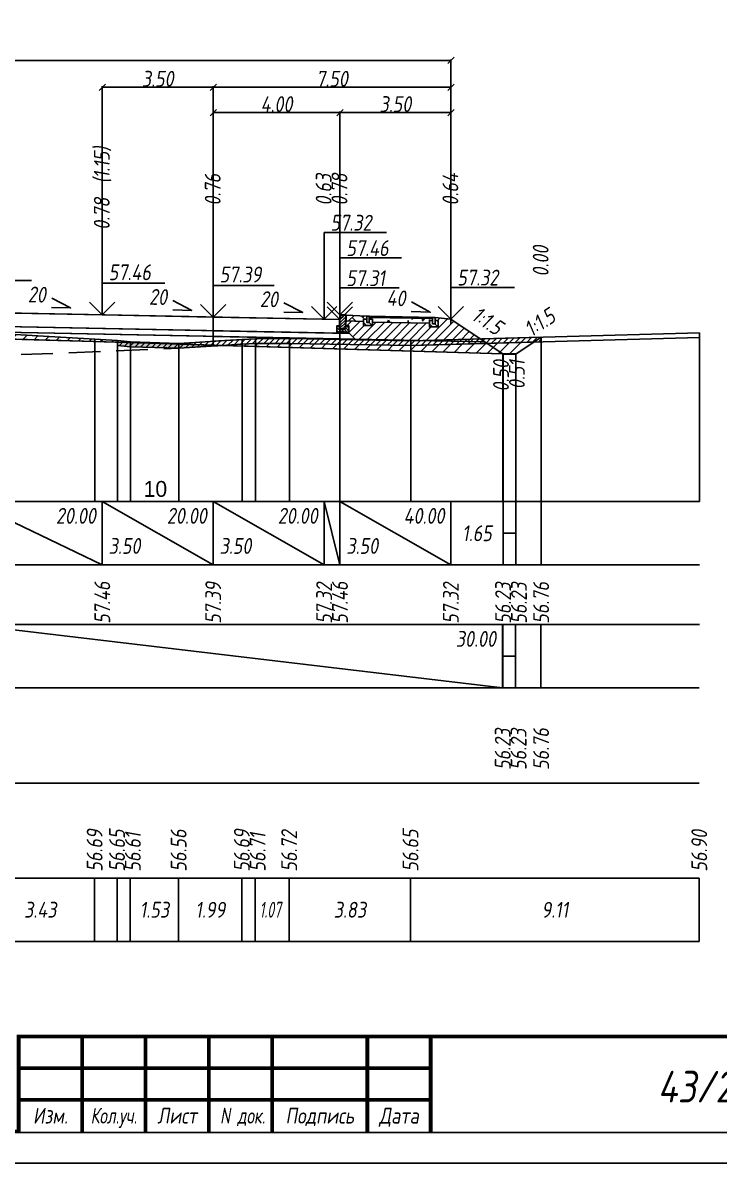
# Model space of a CAD drawing. Extents: x -717 to 1451, y -133302 to 233.
# Drawn here: x 200.6 to 310.5, y -71595.4 to -71415.4 of the extents above; entities that cross this region are included whole.
import ezdxf
from ezdxf.enums import TextEntityAlignment as Align

# ---------------------------------------------------------------- set-up
doc = ezdxf.new("R2010")
doc.units = 0
doc.linetypes.add('штриховая', pattern=[0.75, 0.5, -0.25])
for name, color, linetype in [('Зарамочное оформление', 7, 'Continuous'), ('Интерполированный поперечник', 2, 'Continuous'), ('КОД_399', 252, 'Continuous'), ('Код_510', 7, 'Continuous'), ('Код_514', 1, 'Continuous'), ('Код_516', 1, 'Continuous'), ('Контур_0', 7, 'Continuous'), ('Контур_2660', 7, 'Continuous'), ('Контур_2665', 7, 'Continuous'), ('Контур_400', 7, 'Continuous'), ('Контур_508', 7, 'Continuous'), ('Контур_512', 7, 'Continuous'), ('Контур_513', 7, 'Continuous'), ('Красный поперечник', 1, 'Continuous'), ('Объём_2501', 7, 'Continuous'), ('Объём_2650', 7, 'Continuous'), ('Объём_2660', 7, 'Continuous'), ('Объём_2661', 7, 'Continuous'), ('Объём_2662', 7, 'Continuous'), ('Объём_2663', 7, 'Continuous'), ('Объём_2664', 7, 'Continuous'), ('Объём_2665', 7, 'Continuous'), ('Объём_2666', 7, 'Continuous'), ('Объём_2667', 7, 'Continuous'), ('Объём_2668', 7, 'Continuous'), ('Объём_2669', 7, 'Continuous'), ('Объём_2675', 7, 'Continuous'), ('Откосы', 7, 'Continuous'), ('Отметки покрытия', 7, 'Continuous'), ('Рабочие отметки', 7, 'Continuous'), ('Рабочие отметки доп.', 7, 'Continuous'), ('Слои выравнивания', 7, 'Continuous'), ('Таблица', 7, 'Continuous'), ('Уклоны проезжей части', 7, 'Continuous'), ('Черный поперечник', 3, 'Continuous')]:
    doc.layers.add(name, color=color, linetype=linetype)
for name, color, linetype, true_color in [('Контур_2540', 2, 'Continuous', 0xffff00), ('Контур_2562', 3, 'Continuous', 0x00ff00), ('Контур_2570', 7, 'Continuous', 0x80ff00), ('Контур_2736', 4, 'Continuous', 0x00ffff), ('Контур_2737', 4, 'Continuous', 0x00ffff), ('Контур_2738', 4, 'Continuous', 0x00ffff), ('Контур_2739', 4, 'Continuous', 0x00ffff), ('Контур_2741', 4, 'Continuous', 0x00ffff), ('Контур_2742', 4, 'Continuous', 0x00ffff), ('Контур_2743', 4, 'Continuous', 0x00ffff), ('Контур_2744', 7, 'Continuous', 0xa4ffff), ('Контур_2745', 7, 'Continuous', 0xa4ffff), ('Контур_2747', 4, 'Continuous', 0x00ffff), ('Контур_2748', 4, 'Continuous', 0x00ffff), ('Контур_2749', 4, 'Continuous', 0x00ffff), ('Контур_2750', 4, 'Continuous', 0x00ffff), ('Контур_2751', 4, 'Continuous', 0x00ffff), ('Контур_2752', 4, 'Continuous', 0x00ffff), ('Контур_402', 7, 'Continuous', 0xff6464), ('Контур_703', 4, 'Continuous', 0x00ffff), ('Контур_705', 4, 'Continuous', 0x00ffff), ('Контур_707', 4, 'Continuous', 0x00ffff), ('Контур_720', 131, 'Continuous', 0xaaffff), ('Объём_2500', 7, 'Continuous', 0xc0c0c0), ('Объём_2520', 7, 'Continuous', 0x80ffff), ('Объём_2540', 2, 'Continuous', 0xffff00), ('Объём_2562', 3, 'Continuous', 0x00ff00), ('Объём_2563', 7, 'Continuous', 0xff8000), ('Объём_2570', 7, 'Continuous', 0x80ff00), ('Объём_2600', 7, 'Continuous', 0x808000), ('Объём_2620', 2, 'Continuous', 0xffff00), ('Объём_2746', 2, 'Continuous', 0xffff00)]:
    doc.layers.add(name, color=color, linetype=linetype, true_color=true_color)
doc.styles.get("Standard").update_dxf_attribs({"font": 'txt', "height": 2.5})
doc.styles.add('М', font='romand.shx', dxfattribs={"width": 0.8, "oblique": 10, "height": 2.5})
doc.dimstyles.get("Standard").update_dxf_attribs({"dimtxt": 0.18, "dimasz": 0.18, "dimexe": 0.18, "dimexo": 0.0625, "dimgap": 0.09, "dimtad": 0, "dimtih": 1, "dimtoh": 1, "dimdec": 4, "dimzin": 0, "dimdsep": 46, "dimtxsty": 'Standard', "dimcen": 0.09, "dimadec": 0, "dimazin": 0, "dimtfac": 1, "dimtdec": 4, "dimtofl": 0, "dimtmove": 0, "dimatfit": 3, "dimfxl": 1, "dimtolj": 1, "dimtzin": 0, "dimarcsym": 0})

# ---------------------------------------------------------------- blocks, each defined once
blk = doc.blocks.new('Штамп')
at = {"linetype": 'Continuous'}
blk.add_wipeout([(199.95, -411.25), (384.95, -411.25), (384.95, -426.25), (199.95, -426.25)], dxfattribs=at).dxf.layer = 'Зарамочное оформление'
at = {"layer": 'Зарамочное оформление', "linetype": 'Continuous', "lineweight": -3, "const_width": 0.6, "flags": 128}
for points in [[(199.95, -426.25), (199.95, -411.25), (384.95, -411.25)], [(209.95, -411.25), (209.95, -426.25)], [(219.95, -411.25), (219.95, -426.25)], [(229.95, -411.25), (229.95, -426.25)], [(239.95, -411.25), (239.95, -426.25)], [(254.95, -411.25), (254.95, -426.25)], [(264.95, -411.25), (264.95, -426.25)], [(374.95, -411.25), (374.95, -426.25)], [(199.95, -416.25), (264.95, -416.25)], [(374.95, -418.25), (384.95, -418.25)], [(199.95, -421.25), (264.95, -421.25)]]:
    blk.add_lwpolyline(points, dxfattribs=at)
at = {"linetype": 'Continuous', "insert": (319.95, -419.17), "char_height": 5, "width": 110, "attachment_point": 5, "style": 'М'}
blk.add_mtext('{\\Q10;\\W0.8;43/23-Р-ЗП2-1}', dxfattribs=at)
at = {"layer": 'Зарамочное оформление', "linetype": 'Continuous', "style": 'М', "oblique": 10}
for s, width, p in [('Лист', 0.8, (379.95, -414.66)), ('Изм.', 0.8, (204.95, -423.75)), ('Кол.уч.', 0.7, (214.95, -423.75)), ('Лист', 0.8, (224.95, -423.75)), ('N док.', 0.7, (235.28, -423.75)), ('Подпись', 0.8, (247.45, -423.75)), ('Дата', 0.8, (259.95, -423.75))]:
    blk.add_text(s, height=2.5, dxfattribs=dict(at, width=width)).set_placement(p, align=Align.MIDDLE_CENTER)
blk = doc.blocks.new('шифр')
blk.add_blockref('Штамп', (0, -71224))
blk = doc.blocks.new('_Oblique')
at = {"color": 0, "linetype": 'ByBlock', "lineweight": -2}
blk.add_line((-0.5, -0.5), (0.5, 0.5), dxfattribs=at)
blk = doc.blocks.new('*D3426')
at = {"color": 0, "lineweight": -2, "transparency": 16777216}
for p, q in [((250.63, -71462.29), (250.63, -71429.43)), ((268.13, -71462.24), (268.13, -71429.43)), ((250.63, -71429.61), (268.13, -71429.61))]:
    blk.add_line(p, q, dxfattribs=at)
at = {"layer": 'Defpoints', "color": 0, "transparency": 16777216}
for p in [(268.13, -71429.61), (250.63, -71462.35), (268.13, -71462.3)]:
    blk.add_point(p, dxfattribs=at)
at = {"color": 0, "lineweight": -2, "transparency": 16777216, "rotation": 180}
blk.add_blockref('_Oblique', (250.63, -71429.61), dxfattribs=at)
at = {"color": 0, "lineweight": -2, "transparency": 16777216}
blk.add_blockref('_Oblique', (268.13, -71429.61), dxfattribs=at)
at = {"color": 0, "transparency": 16777216, "insert": (259.38, -71428.27), "char_height": 2.5, "width": 9.5833, "attachment_point": 5, "style": 'М'}
blk.add_mtext('\\A1;3.50', dxfattribs=at)
blk = doc.blocks.new('*D3428')
at = {"color": 0, "lineweight": -2, "transparency": 16777216}
for p, q in [((230.63, -71461.89), (230.63, -71429.43)), ((250.63, -71462.29), (250.63, -71429.43)), ((230.63, -71429.61), (250.63, -71429.61))]:
    blk.add_line(p, q, dxfattribs=at)
at = {"layer": 'Defpoints', "color": 0, "transparency": 16777216}
for p in [(250.63, -71429.61), (230.63, -71461.95), (250.63, -71462.35)]:
    blk.add_point(p, dxfattribs=at)
at = {"color": 0, "lineweight": -2, "transparency": 16777216, "rotation": 180}
blk.add_blockref('_Oblique', (230.63, -71429.61), dxfattribs=at)
at = {"color": 0, "lineweight": -2, "transparency": 16777216}
blk.add_blockref('_Oblique', (250.63, -71429.61), dxfattribs=at)
at = {"color": 0, "transparency": 16777216, "insert": (240.63, -71428.27), "char_height": 2.5, "width": 9.1667, "attachment_point": 5, "style": 'М'}
blk.add_mtext('\\A1;4.00', dxfattribs=at)
blk = doc.blocks.new('*D3430')
at = {"color": 0, "lineweight": -2, "transparency": 16777216}
for p, q in [((213.13, -71461.54), (213.13, -71425.43)), ((230.63, -71425.61), (213.13, -71425.61)), ((230.63, -71461.89), (230.63, -71425.43))]:
    blk.add_line(p, q, dxfattribs=at)
at = {"layer": 'Defpoints', "color": 0, "transparency": 16777216}
for p in [(213.13, -71425.61), (213.13, -71461.6), (230.63, -71461.95)]:
    blk.add_point(p, dxfattribs=at)
at = {"color": 0, "lineweight": -2, "transparency": 16777216, "rotation": 180}
blk.add_blockref('_Oblique', (213.13, -71425.61), dxfattribs=at)
at = {"color": 0, "lineweight": -2, "transparency": 16777216}
blk.add_blockref('_Oblique', (230.63, -71425.61), dxfattribs=at)
at = {"color": 0, "transparency": 16777216, "insert": (221.88, -71424.27), "char_height": 2.5, "width": 9.5833, "attachment_point": 5, "style": 'М'}
blk.add_mtext('\\A1;3.50', dxfattribs=at)
blk = doc.blocks.new('*D3431')
at = {"color": 0, "lineweight": -2, "transparency": 16777216}
for p, q in [((230.63, -71461.89), (230.63, -71425.43)), ((268.13, -71425.61), (230.63, -71425.61)), ((268.13, -71462.99), (268.13, -71425.43))]:
    blk.add_line(p, q, dxfattribs=at)
at = {"layer": 'Defpoints', "color": 0, "transparency": 16777216}
for p in [(230.63, -71425.61), (230.63, -71461.95), (268.13, -71463.05)]:
    blk.add_point(p, dxfattribs=at)
at = {"color": 0, "lineweight": -2, "transparency": 16777216, "rotation": 180}
blk.add_blockref('_Oblique', (230.63, -71425.61), dxfattribs=at)
at = {"color": 0, "lineweight": -2, "transparency": 16777216}
blk.add_blockref('_Oblique', (268.13, -71425.61), dxfattribs=at)
at = {"color": 0, "transparency": 16777216, "insert": (249.38, -71424.27), "char_height": 2.5, "width": 9.5833, "attachment_point": 5, "style": 'М'}
blk.add_mtext('\\A1;7.50', dxfattribs=at)
blk = doc.blocks.new('*D3433')
at = {"color": 0, "lineweight": -2, "transparency": 16777216}
for p, q in [((116.63, -71462.99), (116.63, -71421.2)), ((116.63, -71421.38), (268.13, -71421.38)), ((268.13, -71462.99), (268.13, -71421.2))]:
    blk.add_line(p, q, dxfattribs=at)
at = {"layer": 'Defpoints', "color": 0, "transparency": 16777216}
for p in [(268.13, -71421.38), (116.63, -71463.05), (268.13, -71463.05)]:
    blk.add_point(p, dxfattribs=at)
at = {"color": 0, "lineweight": -2, "transparency": 16777216, "rotation": 180}
blk.add_blockref('_Oblique', (116.63, -71421.38), dxfattribs=at)
at = {"color": 0, "lineweight": -2, "transparency": 16777216}
blk.add_blockref('_Oblique', (268.13, -71421.38), dxfattribs=at)
at = {"color": 0, "transparency": 16777216, "insert": (192.38, -71420.04), "char_height": 2.5, "width": 11.6667, "attachment_point": 5, "style": 'М'}
blk.add_mtext('\\A1;30.30', dxfattribs=at)
blk = doc.blocks.new('БР100.30.18')
at = {"linetype": 'Continuous', "lineweight": 13}
h = blk.add_hatch(dxfattribs=at)
h.set_pattern_fill('ANSI35', scale=5)
h.set_pattern_definition([(45, (-1504.996, -4799.2297), (-0.88388348, 0.88388348), []), (45, (-1504.1121, -4799.2297), (-0.88388348, 0.88388348), [1.5625, -0.3125, 0, -0.3125])])
h.paths.add_polyline_path([(0.3, 3.47), (1.8, 3.47), (1.8, -1.03), (0, -1.03), (0, 1.97)])
h = blk.add_hatch(dxfattribs=at)
h.set_pattern_fill('ANSI35', scale=5, angle=90)
h.set_pattern_definition([(135, (-1504.996, -4800.7297), (-0.88388348, -0.88388348), []), (135, (-1504.996, -4799.8458), (-0.88388348, -0.88388348), [1.5625, -0.3125, 0, -0.3125])])
h.paths.add_polyline_path([(-1, -0.03), (0, -0.03), (0, -1.03), (1.8, -1.03), (1.8, -0.03), (2.8, -0.03), (2.8, -2.03), (-1, -2.03)])
at = {"color": 7, "lineweight": 30}
blk.add_lwpolyline([(1.8, -1.03), (0, -1.03), (0, 1.97), (0.3, 3.47), (1.8, 3.47)], close=True, dxfattribs=at)
at = {"linetype": 'Continuous'}
blk.add_lwpolyline([(0, -0.03), (-1, -0.03), (-1, -2.03), (2.8, -2.03), (2.8, -0.03), (1.8, -0.03)], dxfattribs=at)

msp = doc.modelspace()

# ---------------------------------------------------------------- linework, layer by layer
at = {"flags": 128}
msp.add_lwpolyline([(-30.054, -71595.421), (389.946, -71595.421), (389.946, -71298.421), (-30.054, -71298.421)], close=True, dxfattribs=at)
at = {"const_width": 0.6, "flags": 128}
msp.add_lwpolyline([(-10.054, -71590.421), (384.946, -71590.421), (384.946, -71303.421), (-10.054, -71303.421)], close=True, dxfattribs=at)

# ---------------------------------------------------------------- next in the draw order: block references
msp.add_blockref('шифр', (0, 59.829))

# ---------------------------------------------------------------- next in the draw order: hatches: boundary and pattern name
at = {"linetype": 'Continuous'}
h = msp.add_hatch(dxfattribs=at)
h.set_pattern_fill('AR-HBONE', color=253, scale=0.3)
h.set_pattern_definition([(45, (-44.4375, -77267.5694), (0, 1.69705627), [3.6, -1.2]), (135, (-43.589, -77266.7209), (1e-16, 1.69705627), [3.6, -1.2])])
h.paths.add_polyline_path([(255.255, -71461.72), (255.255, -71462.72), (255.255, -71462.72)])
h.paths.add_polyline_path([(251.535, -71461.571), (254.855, -71461.72), (254.855, -71462.22), (254.355, -71462.22), (254.355, -71462.598), (251.534, -71462.472)])
h = msp.add_hatch(dxfattribs=at)
h.set_pattern_fill('ANSI31', color=256, scale=15, angle=45, style=0)
h.set_pattern_definition([(90, (-1656.8737, -76415.351), (-1.875, 3e-16), [])])
h.paths.add_polyline_path([(265.251, -71461.926), (255.255, -71461.72), (255.255, -71461.92), (265.251, -71462.118)])
at = {"linetype": 'Continuous', "lineweight": 13}
h = msp.add_hatch(dxfattribs=at)
h.set_pattern_fill('ANSI35', scale=5, angle=90)
h.set_pattern_definition([(135, (-1612.8283, -5734.0919), (-0.883883476, -0.883883476), []), (135, (-1612.8283, -5733.208), (-0.883883476, -0.883883476), [1.5625, -0.3125, 0, -0.3125])])
h.paths.add_polyline_path([(254.355, -71462.22), (254.855, -71462.22), (254.855, -71462.72), (255.255, -71462.72), (255.255, -71462.22), (255.755, -71462.22), (255.755, -71463.22), (254.355, -71463.22)])
h = msp.add_hatch(dxfattribs=at)
h.set_pattern_fill('ANSI35', scale=5, angle=90)
h.set_pattern_definition([(135, (-1602.4327, -5734.298), (-0.883883476, -0.883883476), []), (135, (-1602.4327, -5733.4141), (-0.883883476, -0.883883476), [1.5625, -0.3125, 0, -0.3125])])
h.paths.add_polyline_path([(264.751, -71462.426), (265.251, -71462.426), (265.251, -71462.926), (265.651, -71462.926), (265.651, -71462.426), (266.151, -71462.426), (266.151, -71463.426), (264.751, -71463.426)])
at = {"layer": 'КОД_399'}
h = msp.add_hatch(dxfattribs=at)
h.set_pattern_fill('AR-CONC', scale=0.7, angle=45, style=0)
h.set_pattern_definition([(95, (-1656.9557, -76415.44), (3.860864, 3.2396496), [0.525, -5.775]), (40, (-1656.9557, -76415.44), (-4.409945, 3.036377), [0.42, -4.62]), (145.45144, (-1656.634, -76415.17), (-0.549081, 6.2760265), [0.4461813, -4.907995]), (91.1842, (-1657.9456, -76414.45), (6.101854, 4.4632964), [0.7875, -8.6625]), (141.63564, (-1657.437, -76414.078), (-0.1953, 9.447982), [0.669272, -7.361996]), (36.18416, (-1657.946, -76414.45), (-0.1953, 9.447982), [0.63, -6.93]), (66, (-1657.203, -76414.2027), (4.947401, 0.9616773), [0.525, -5.775]), (11, (-1657.203, -76414.2027), (-2.38496, 4.793659), [0.42, -4.62]), (116.45144, (-1656.791, -76414.1226), (2.562441, 5.7553363), [0.4461813, -4.907995]), (82.5, (-1656.9557, -76415.4402), (-1.5875523, 1.7079287), [0, -4.564, 0, -4.69, 0, -4.6375]), (52.5, (-1656.9557, -76415.4402), (-0.6501106, 3.2543661), [0, -2.674, 0, -4.459, 0, -1.7675]), (12.5, (-1658.0595, -76416.544), (2.7539272, 2.5306453), [0, -1.75, 0, -5.46, 0, -7.245]), (2.5, (-1658.5545, -76417.039), (2.3911299, 3.3821186), [0, -2.275, 0, -3.626, 0, -5.145])])
h.paths.add_polyline_path([(264.751, -71462.426), (265.251, -71462.426), (265.251, -71462.118), (255.255, -71461.92), (255.255, -71462.22), (255.755, -71462.22), (255.755, -71462.68), (264.751, -71462.858)])
at = {"layer": 'Объём_2563'}
h = msp.add_hatch(dxfattribs=at)
h.set_pattern_fill('ANSI31', color=256, scale=0.3)
h.paths.add_polyline_path([(116.634, -71462.985), (134.134, -71462.285), (134.134, -71464.435), (132.634, -71464.465), (131.716, -71465.384), (112.459, -71465.769)])
h.paths.add_polyline_path([(253.053, -71465.384), (252.134, -71464.465), (250.634, -71464.435), (250.634, -71464.285), (252.032, -71464.286), (252.033, -71463.286), (251.533, -71463.286), (251.534, -71462.472), (254.355, -71462.598), (254.355, -71463.22), (255.755, -71463.22), (255.755, -71462.685), (264.751, -71462.859), (264.751, -71463.426), (266.151, -71463.426), (266.151, -71462.426), (265.651, -71462.426), (265.651, -71461.926), (268.134, -71462.235), (273.469, -71465.792)])
at = {"layer": 'Объём_2570'}
h = msp.add_hatch(dxfattribs=at)
h.set_pattern_fill('ANSI31', color=256, scale=0.2)
h.paths.add_polyline_path([(130.368, -71466.673), (126.514, -71467.62), (110.428, -71471.515), (106.307, -71471.66), (105, -71471.491), (105, -71470.741), (106.307, -71470.91), (110.428, -71470.765), (126.514, -71466.87), (130.368, -71465.923)])
h.paths.add_polyline_path([(282.373, -71465.809), (261.817, -71466.368), (242.684, -71466.025), (237.317, -71466.062), (235.206, -71466.163), (225.232, -71466.784), (217.584, -71466.557), (215.518, -71466.341), (215.518, -71465.591), (217.584, -71465.807), (225.232, -71466.034), (235.206, -71465.413), (237.317, -71465.312), (242.684, -71465.275), (261.817, -71465.618), (282.373, -71465.059)])
at = {"layer": 'Объём_2600'}
h = msp.add_hatch(dxfattribs=at)
h.set_pattern_fill('ANSI31', color=6, scale=0.4)
h.paths.add_polyline_path([(146.563, -71464.677), (149.067, -71464.401), (149.067, -71466.47), (128.709, -71467.08), (130.368, -71466.673), (130.368, -71465.923)])
h.paths.add_polyline_path([(215.518, -71465.864), (192.384, -71465.17), (192.384, -71464.308), (194.821, -71464.362), (211.978, -71465.386), (215.518, -71465.591)])
h.paths.add_polyline_path([(276.314, -71467.688), (232.044, -71466.36), (235.206, -71466.163), (237.317, -71466.062), (242.684, -71466.025), (261.817, -71466.368), (281.2, -71465.841), (278.429, -71467.688)])
h = msp.add_hatch(dxfattribs=at)
h.set_pattern_fill('HONEY', color=5, scale=0.3)
h.paths.add_polyline_path([(126.514, -71467.62), (110.428, -71471.515), (106.307, -71471.66), (105, -71471.491), (105, -71470.741), (109.633, -71467.653), (128.709, -71467.08)])
h.paths.add_polyline_path([(215.518, -71465.864), (232.044, -71466.36), (225.232, -71466.784), (217.584, -71466.557), (215.518, -71466.341)])
at = {"layer": 'Объём_2620'}
h = msp.add_hatch(dxfattribs=at)
h.set_pattern_fill('ANSI31', color=2, scale=0.1)
h.paths.add_polyline_path([(276.314, -71467.688), (276.371, -71467.727), (278.371, -71467.727), (278.429, -71467.688)])

# ---------------------------------------------------------------- next in the draw order: linework, layer by layer
for points in [[(254.855, -71461.72), (251.535, -71461.571), (251.534, -71462.472), (254.355, -71462.598), (254.355, -71462.22), (254.855, -71462.22), (254.855, -71461.72)], [(254.855, -71461.72), (255.255, -71461.72), (255.255, -71462.72), (254.855, -71462.72), (254.855, -71461.72)], [(265.651, -71461.926), (255.255, -71461.72)], [(265.251, -71462.118), (255.255, -71461.92)], [(265.251, -71461.926), (265.651, -71461.926), (265.651, -71462.926), (265.251, -71462.926), (265.251, -71461.926)], [(255.255, -71462.22), (255.755, -71462.22), (255.755, -71463.22), (254.355, -71463.22), (254.355, -71462.22), (254.855, -71462.22), (254.855, -71462.72), (255.255, -71462.72), (255.255, -71462.22)], [(265.651, -71462.426), (266.151, -71462.426), (266.151, -71463.426), (264.751, -71463.426), (264.751, -71462.426), (265.251, -71462.426), (265.251, -71462.926), (265.651, -71462.926), (265.651, -71462.426)]]:
    msp.add_lwpolyline(points)
at = {"color": 2}
msp.add_lwpolyline([(276.314, -71467.688), (276.371, -71467.727), (278.371, -71467.727), (278.429, -71467.688), (276.314, -71467.688)], dxfattribs=at)
at = {"layer": 'Интерполированный поперечник', "linetype": 'штриховая', "ltscale": 10, "flags": 128}
msp.add_lwpolyline([(110.428, -71471.515), (225.232, -71466.784)], dxfattribs=at)
at = {"layer": 'Код_510'}
for p, q in [((211.924, -71560.421), (211.924, -71550.421)), ((215.464, -71560.421), (215.464, -71550.421)), ((217.53, -71560.421), (217.53, -71550.421)), ((225.177, -71560.421), (225.177, -71550.421)), ((235.152, -71560.421), (235.152, -71550.421)), ((237.263, -71560.421), (237.263, -71550.421)), ((242.63, -71560.421), (242.63, -71550.421)), ((261.763, -71560.421), (261.763, -71550.421)), ((307.319, -71560.421), (307.319, -71550.421))]:
    msp.add_line(p, q, dxfattribs=at)
at = {"layer": 'Код_514'}
for p, q in [((192.384, -71491), (213.134, -71501)), ((213.134, -71501), (213.134, -71491)), ((213.134, -71491), (230.634, -71501)), ((230.634, -71501), (230.634, -71491)), ((230.634, -71491), (248.134, -71501)), ((248.134, -71501), (248.134, -71491)), ((248.134, -71491), (250.634, -71501)), ((250.634, -71501), (250.634, -71491)), ((250.634, -71501), (250.634, -71491)), ((250.634, -71491), (268.134, -71501)), ((268.134, -71501), (268.134, -71491)), ((276.371, -71501), (276.371, -71491)), ((278.371, -71501), (278.371, -71491)), ((282.373, -71501), (282.373, -71491)), ((276.371, -71496), (278.371, -71496))]:
    msp.add_line(p, q, dxfattribs=at)
at = {"layer": 'Код_516'}
for p, q in [((192.33, -71510.421), (276.259, -71520.421)), ((276.259, -71520.421), (276.259, -71510.421)), ((276.317, -71520.421), (276.317, -71510.421)), ((278.317, -71520.421), (278.317, -71510.421)), ((282.319, -71520.421), (282.319, -71510.421)), ((276.317, -71515.421), (278.317, -71515.421))]:
    msp.add_line(p, q, dxfattribs=at)
at = {"layer": 'Контур_0', "color": 250, "flags": 128}
for points in [[(248.134, -71464.385), (192.384, -71463.27), (192.384, -71461.12), (250.634, -71462.285), (250.634, -71464.435), (248.134, -71464.385), (248.134, -71464.385)], [(250.634, -71465.335), (192.384, -71464.17), (192.384, -71463.27), (252.134, -71464.465), (253.053, -71465.384), (250.634, -71465.335), (250.634, -71465.335)]]:
    msp.add_lwpolyline(points, dxfattribs=at)
at = {"layer": 'Контур_0', "flags": 128}
for points in [[(268.134, -71462.235), (272.762, -71465.32), (272.762, -71465.32), (272.762, -71465.32), (272.762, -71465.32), (272.762, -71465.32), (272.762, -71465.32), (272.762, -71465.32), (272.762, -71465.32), (272.762, -71465.32), (272.762, -71465.32), (272.762, -71465.32), (272.762, -71465.32), (272.762, -71465.32), (272.762, -71465.32), (276.371, -71467.727)], [(268.134, -71462.235), (272.762, -71465.32), (272.762, -71465.32), (272.762, -71465.32), (272.762, -71465.32), (272.762, -71465.32), (272.762, -71465.32), (272.762, -71465.32), (272.762, -71465.32), (272.762, -71465.32), (272.762, -71465.32), (272.762, -71465.32), (272.762, -71465.32), (272.762, -71465.32), (272.762, -71465.32), (276.371, -71467.727), (278.371, -71467.727), (282.373, -71465.059), (282.373, -71465.059), (282.373, -71465.059), (282.373, -71465.059), (282.373, -71465.059), (282.373, -71465.059), (282.373, -71465.059), (282.373, -71465.059), (282.373, -71465.059), (282.373, -71465.059), (282.373, -71465.059), (282.373, -71465.059), (282.373, -71465.059)], [(250.634, -71464.435), (252.134, -71464.465), (253.053, -71465.384), (273.469, -71465.792)]]:
    msp.add_lwpolyline(points, dxfattribs=at)
at = {"layer": 'Контур_2540', "color": 250, "flags": 128}
msp.add_lwpolyline([(192.384, -71465.17), (192.384, -71464.17), (273.469, -71465.792), (276.314, -71467.688), (192.384, -71465.17), (192.384, -71465.17)], dxfattribs=at)
at = {"layer": 'Контур_2562', "flags": 128}
msp.add_lwpolyline([(268.134, -71462.235), (268.134, -71462.235), (268.134, -71462.235), (268.134, -71462.235), (268.134, -71462.235)], dxfattribs=at)
at = {"layer": 'Контур_2570', "flags": 128}
msp.add_lwpolyline([(194.821, -71464.362), (211.978, -71465.386), (215.518, -71465.591), (215.518, -71466.341), (217.584, -71466.557), (225.232, -71466.784), (235.206, -71466.163), (237.317, -71466.062), (242.684, -71466.025), (261.817, -71466.368), (307.373, -71465.128)], dxfattribs=at)
at = {"layer": 'Контур_2660', "flags": 128}
msp.add_lwpolyline([(192.384, -71465.17), (276.314, -71467.688)], dxfattribs=at)
at = {"layer": 'Контур_2665', "flags": 128}
msp.add_lwpolyline([(268.134, -71462.235), (268.134, -71462.235)], dxfattribs=at)
at = {"layer": 'Контур_2736', "flags": 128}
for points in [[(268.134, -71462.235), (272.762, -71465.32)], [(272.762, -71465.32), (276.371, -71467.727)]]:
    msp.add_lwpolyline(points, dxfattribs=at)
at = {"layer": 'Контур_2737', "flags": 128}
msp.add_lwpolyline([(272.762, -71465.32), (272.762, -71465.32)], dxfattribs=at)
at = {"layer": 'Контур_2738', "flags": 128}
msp.add_lwpolyline([(272.762, -71465.32), (272.762, -71465.32)], dxfattribs=at)
at = {"layer": 'Контур_2739', "flags": 128}
msp.add_lwpolyline([(272.762, -71465.32), (272.762, -71465.32)], dxfattribs=at)
at = {"layer": 'Контур_2741', "flags": 128}
msp.add_lwpolyline([(282.373, -71465.059), (282.373, -71465.059)], dxfattribs=at)
at = {"layer": 'Контур_2742', "flags": 128}
msp.add_lwpolyline([(282.373, -71465.059), (282.373, -71465.059)], dxfattribs=at)
at = {"layer": 'Контур_2743', "flags": 128}
msp.add_lwpolyline([(282.373, -71465.059), (282.373, -71465.059)], dxfattribs=at)
at = {"layer": 'Контур_2744', "flags": 128}
msp.add_lwpolyline([(282.373, -71465.059), (282.373, -71465.059)], dxfattribs=at)
msp.add_lwpolyline([(282.373, -71465.059), (282.373, -71465.059)], dxfattribs=at)
msp.add_lwpolyline([(282.373, -71465.059), (282.373, -71465.059)], dxfattribs=at)
msp.add_lwpolyline([(282.373, -71465.059), (282.373, -71465.059)], dxfattribs=at)
msp.add_lwpolyline([(282.373, -71465.059), (282.373, -71465.059)], dxfattribs=at)
msp.add_lwpolyline([(282.373, -71465.059), (282.373, -71465.059)], dxfattribs=at)
at = {"layer": 'Контур_2745', "flags": 128}
msp.add_lwpolyline([(272.762, -71465.32), (272.762, -71465.32)], dxfattribs=at)
msp.add_lwpolyline([(272.762, -71465.32), (272.762, -71465.32)], dxfattribs=at)
msp.add_lwpolyline([(272.762, -71465.32), (272.762, -71465.32)], dxfattribs=at)
msp.add_lwpolyline([(272.762, -71465.32), (272.762, -71465.32)], dxfattribs=at)
msp.add_lwpolyline([(272.762, -71465.32), (272.762, -71465.32)], dxfattribs=at)
msp.add_lwpolyline([(272.762, -71465.32), (272.762, -71465.32)], dxfattribs=at)
at = {"layer": 'Контур_2747', "flags": 128}
msp.add_lwpolyline([(272.762, -71465.32), (272.762, -71465.32)], dxfattribs=at)
at = {"layer": 'Контур_2748', "flags": 128}
msp.add_lwpolyline([(272.762, -71465.32), (272.762, -71465.32)], dxfattribs=at)
at = {"layer": 'Контур_2749', "flags": 128}
msp.add_lwpolyline([(272.762, -71465.32), (272.762, -71465.32)], dxfattribs=at)
at = {"layer": 'Контур_2750', "flags": 128}
msp.add_lwpolyline([(282.373, -71465.059), (282.373, -71465.059)], dxfattribs=at)
at = {"layer": 'Контур_2751', "flags": 128}
msp.add_lwpolyline([(282.373, -71465.059), (282.373, -71465.059)], dxfattribs=at)
at = {"layer": 'Контур_2752', "flags": 128}
msp.add_lwpolyline([(282.373, -71465.059), (282.373, -71465.059)], dxfattribs=at)
at = {"layer": 'Контур_400', "flags": 128}
msp.add_lwpolyline([(192.384, -71461.12), (213.134, -71461.535), (230.634, -71461.885), (230.634, -71461.885), (230.634, -71461.885), (230.634, -71461.885), (248.134, -71462.235), (248.134, -71462.235), (250.634, -71462.285)], dxfattribs=at)
at = {"layer": 'Контур_402', "flags": 128}
msp.add_lwpolyline([(109.633, -71467.653), (149.067, -71466.47), (149.067, -71464.401), (169.193, -71463.944), (172.059, -71463.872), (174.92, -71463.922), (192.384, -71464.308), (192.384, -71465.17), (276.314, -71467.688)], dxfattribs=at)
at = {"layer": 'Контур_508', "flags": 128}
msp.add_lwpolyline([(105, -71470.741), (109.633, -71467.653), (149.067, -71466.47), (149.067, -71464.401), (169.193, -71463.944), (172.059, -71463.872), (174.92, -71463.922), (192.384, -71464.308), (192.384, -71465.17), (276.314, -71467.688), (276.371, -71467.727), (278.371, -71467.727), (282.373, -71465.059)], dxfattribs=at)
at = {"layer": 'Контур_512', "flags": 128}
msp.add_lwpolyline([(192.384, -71465.17), (276.314, -71467.688), (276.371, -71467.727), (278.371, -71467.727), (282.373, -71465.059)], dxfattribs=at)
at = {"layer": 'Контур_513', "flags": 128}
msp.add_lwpolyline([(105, -71470.741), (109.633, -71467.653), (149.067, -71466.47), (149.067, -71464.401), (169.193, -71463.944), (172.059, -71463.872), (174.92, -71463.922), (192.384, -71464.308), (192.384, -71465.17), (276.314, -71467.688), (276.371, -71467.727), (278.371, -71467.727), (282.373, -71465.059)], dxfattribs=at)
at = {"layer": 'Контур_703', "flags": 128}
msp.add_lwpolyline([(268.134, -71462.235), (272.762, -71465.32)], dxfattribs=at)
at = {"layer": 'Контур_705', "flags": 128}
msp.add_lwpolyline([(272.762, -71465.32), (272.762, -71465.32)], dxfattribs=at)
at = {"layer": 'Контур_707', "flags": 128}
msp.add_lwpolyline([(278.371, -71467.727), (282.373, -71465.059)], dxfattribs=at)
at = {"layer": 'Контур_720', "flags": 128}
msp.add_lwpolyline([(276.371, -71467.727), (278.371, -71467.727)], dxfattribs=at)
at = {"layer": 'Красный поперечник'}
for p, q in [((192.384, -71461.12), (213.134, -71461.535)), ((213.134, -71461.535), (230.634, -71461.885)), ((230.634, -71461.885), (248.134, -71462.235)), ((248.134, -71462.235), (250.634, -71462.285)), ((268.134, -71462.235), (276.371, -71467.727)), ((278.371, -71467.727), (282.373, -71465.059)), ((282.373, -71465.059), (282.373, -71491)), ((276.314, -71467.688), (276.314, -71491)), ((276.371, -71467.727), (276.371, -71491)), ((276.371, -71467.727), (278.371, -71467.727)), ((278.371, -71467.727), (278.371, -71491))]:
    msp.add_line(p, q, dxfattribs=at)
at = {"layer": 'Объём_2500', "color": 250, "flags": 128}
msp.add_lwpolyline([(248.134, -71464.385), (192.384, -71463.27), (192.384, -71461.12), (250.634, -71462.285), (250.634, -71464.435), (248.134, -71464.385), (248.134, -71464.385)], dxfattribs=at)
at = {"layer": 'Объём_2500', "flags": 128}
msp.add_lwpolyline([(230.634, -71461.885), (250.634, -71462.285), (250.634, -71464.435), (248.134, -71464.385), (248.134, -71464.385), (248.134, -71464.385), (230.634, -71464.035), (230.634, -71461.885)], dxfattribs=at)
at = {"layer": 'Объём_2501', "flags": 128}
for points in [[(192.384, -71461.12), (213.134, -71461.535), (230.634, -71461.885), (230.634, -71461.885), (230.634, -71461.885), (230.634, -71461.885), (248.134, -71462.235), (248.134, -71462.235), (250.634, -71462.285)], [(230.634, -71461.885), (248.134, -71462.235), (248.134, -71462.235), (250.634, -71462.285)]]:
    msp.add_lwpolyline(points, dxfattribs=at)
at = {"layer": 'Объём_2520', "color": 250, "flags": 128}
msp.add_lwpolyline([(250.634, -71465.335), (192.384, -71464.17), (192.384, -71463.27), (252.134, -71464.465), (253.053, -71465.384), (250.634, -71465.335), (250.634, -71465.335)], dxfattribs=at)
at = {"layer": 'Объём_2520', "flags": 128}
msp.add_lwpolyline([(230.634, -71464.035), (252.134, -71464.465), (253.053, -71465.384), (250.634, -71465.335), (250.634, -71465.335), (250.634, -71465.335), (230.634, -71464.935), (230.634, -71464.035)], dxfattribs=at)
at = {"layer": 'Объём_2540', "color": 250, "flags": 128}
msp.add_lwpolyline([(192.384, -71465.17), (192.384, -71464.17), (273.469, -71465.792), (276.314, -71467.688), (192.384, -71465.17), (192.384, -71465.17)], dxfattribs=at)
at = {"layer": 'Объём_2540', "flags": 128}
msp.add_lwpolyline([(230.634, -71464.935), (273.469, -71465.792), (276.314, -71467.688), (230.634, -71466.318), (230.634, -71464.935)], dxfattribs=at)
at = {"layer": 'Объём_2562', "flags": 128}
msp.add_lwpolyline([(268.134, -71462.235), (268.134, -71462.235), (268.134, -71462.235), (268.134, -71462.235), (268.134, -71462.235)], dxfattribs=at)
msp.add_lwpolyline([(268.134, -71462.235), (268.134, -71462.235), (268.134, -71462.235), (268.134, -71462.235), (268.134, -71462.235)], dxfattribs=at)
at = {"layer": 'Объём_2563', "flags": 128}
msp.add_lwpolyline([(253.053, -71465.384), (252.134, -71464.465), (250.634, -71464.435), (250.634, -71464.285), (252.032, -71464.286), (252.033, -71463.286), (251.533, -71463.286), (251.534, -71462.472), (254.355, -71462.598), (254.355, -71463.22), (255.755, -71463.22), (255.755, -71462.685), (264.751, -71462.859), (264.751, -71463.426), (266.151, -71463.426), (266.151, -71462.426), (265.651, -71462.426), (265.651, -71461.926), (268.134, -71462.235), (273.469, -71465.792), (253.053, -71465.384), (253.053, -71465.384)], dxfattribs=at)
at = {"layer": 'Объём_2570', "flags": 128}
for points in [[(282.373, -71465.809), (261.817, -71466.368), (242.684, -71466.025), (237.317, -71466.062), (235.206, -71466.163), (225.232, -71466.784), (217.584, -71466.557), (215.518, -71466.341), (215.518, -71465.591), (217.584, -71465.807), (225.232, -71466.034), (235.206, -71465.413), (237.317, -71465.312), (242.684, -71465.275), (261.817, -71465.618), (282.373, -71465.059), (282.373, -71465.809), (282.373, -71465.809)], [(230.634, -71465.698), (235.206, -71465.413), (237.317, -71465.312), (242.684, -71465.275), (261.817, -71465.618), (282.373, -71465.059), (282.373, -71465.809), (282.373, -71465.809), (282.373, -71465.809), (261.817, -71466.368), (242.684, -71466.025), (237.317, -71466.062), (235.206, -71466.163), (230.634, -71466.448), (230.634, -71465.698)]]:
    msp.add_lwpolyline(points, dxfattribs=at)
at = {"layer": 'Объём_2600', "flags": 128}
for points in [[(281.2, -71465.841), (282.373, -71465.059), (282.373, -71465.809), (281.2, -71465.841), (281.2, -71465.841)], [(281.2, -71465.841), (282.373, -71465.059), (282.373, -71465.809), (281.2, -71465.841), (281.2, -71465.841)], [(230.634, -71466.318), (232.044, -71466.36), (230.634, -71466.448), (230.634, -71466.318)]]:
    msp.add_lwpolyline(points, dxfattribs=at)
at = {"layer": 'Объём_2600', "color": 5, "flags": 128}
msp.add_lwpolyline([(215.518, -71465.864), (232.044, -71466.36), (225.232, -71466.784), (217.584, -71466.557), (215.518, -71466.341), (215.518, -71465.864), (215.518, -71465.864)], dxfattribs=at)
at = {"layer": 'Объём_2620', "flags": 128}
msp.add_lwpolyline([(276.314, -71467.688), (278.429, -71467.688), (278.371, -71467.727), (276.371, -71467.727), (276.314, -71467.688), (276.314, -71467.688)], dxfattribs=at)
msp.add_lwpolyline([(276.314, -71467.688), (278.429, -71467.688), (278.371, -71467.727), (276.371, -71467.727), (276.314, -71467.688), (276.314, -71467.688)], dxfattribs=at)
at = {"layer": 'Объём_2650', "color": 6, "flags": 128}
for points in [[(215.518, -71465.864), (192.384, -71465.17), (192.384, -71464.308), (194.821, -71464.362), (211.978, -71465.386), (215.518, -71465.591), (215.518, -71465.864), (215.518, -71465.864)], [(276.314, -71467.688), (232.044, -71466.36), (235.206, -71466.163), (237.317, -71466.062), (242.684, -71466.025), (261.817, -71466.368), (281.2, -71465.841), (278.429, -71467.688), (276.314, -71467.688), (276.314, -71467.688)]]:
    msp.add_lwpolyline(points, dxfattribs=at)
at = {"layer": 'Объём_2650', "flags": 128}
msp.add_lwpolyline([(276.314, -71467.688), (232.044, -71466.36), (235.206, -71466.163), (237.317, -71466.062), (242.684, -71466.025), (261.817, -71466.368), (281.2, -71465.841), (278.429, -71467.688), (276.314, -71467.688), (276.314, -71467.688)], dxfattribs=at)
at = {"layer": 'Объём_2660', "flags": 128}
for points in [[(192.384, -71465.17), (276.314, -71467.688)], [(230.634, -71466.318), (276.314, -71467.688)]]:
    msp.add_lwpolyline(points, dxfattribs=at)
at = {"layer": 'Объём_2661', "flags": 128}
msp.add_lwpolyline([(268.134, -71462.235), (272.762, -71465.32), (276.314, -71467.688)], dxfattribs=at)
msp.add_lwpolyline([(268.134, -71462.235), (272.762, -71465.32), (276.314, -71467.688)], dxfattribs=at)
at = {"layer": 'Объём_2662', "flags": 128}
msp.add_lwpolyline([(278.429, -71467.688), (282.373, -71465.059)], dxfattribs=at)
msp.add_lwpolyline([(278.429, -71467.688), (282.373, -71465.059)], dxfattribs=at)
at = {"layer": 'Объём_2663', "flags": 128}
for points in [[(276.314, -71467.688), (276.371, -71467.727)], [(276.314, -71467.688), (276.371, -71467.727)], [(278.371, -71467.727), (278.429, -71467.688)], [(278.371, -71467.727), (278.429, -71467.688)]]:
    msp.add_lwpolyline(points, dxfattribs=at)
at = {"layer": 'Объём_2664', "flags": 128}
msp.add_lwpolyline([(276.371, -71467.727), (278.371, -71467.727)], dxfattribs=at)
msp.add_lwpolyline([(276.371, -71467.727), (278.371, -71467.727)], dxfattribs=at)
at = {"layer": 'Объём_2665', "flags": 128}
msp.add_lwpolyline([(268.134, -71462.235), (268.134, -71462.235)], dxfattribs=at)
msp.add_lwpolyline([(268.134, -71462.235), (268.134, -71462.235)], dxfattribs=at)
at = {"layer": 'Объём_2666', "flags": 128}
for points in [[(268.134, -71462.235), (272.762, -71465.32)], [(268.134, -71462.235), (272.762, -71465.32)], [(272.762, -71465.32), (276.314, -71467.688)], [(272.762, -71465.32), (276.314, -71467.688)]]:
    msp.add_lwpolyline(points, dxfattribs=at)
at = {"layer": 'Объём_2667', "flags": 128}
for points in [[(272.762, -71465.32), (272.762, -71465.32)], [(272.762, -71465.32), (272.762, -71465.32)], [(282.373, -71465.059), (282.373, -71465.059)], [(282.373, -71465.059), (282.373, -71465.059)]]:
    msp.add_lwpolyline(points, dxfattribs=at)
at = {"layer": 'Объём_2668', "flags": 128}
for points in [[(272.762, -71465.32), (272.762, -71465.32)], [(272.762, -71465.32), (272.762, -71465.32)], [(282.373, -71465.059), (282.373, -71465.059)], [(282.373, -71465.059), (282.373, -71465.059)]]:
    msp.add_lwpolyline(points, dxfattribs=at)
at = {"layer": 'Объём_2669', "flags": 128}
for points in [[(272.762, -71465.32), (272.762, -71465.32)], [(272.762, -71465.32), (272.762, -71465.32)], [(282.373, -71465.059), (282.373, -71465.059)], [(282.373, -71465.059), (282.373, -71465.059)]]:
    msp.add_lwpolyline(points, dxfattribs=at)
at = {"layer": 'Объём_2675', "flags": 128}
for points in [[(272.762, -71465.32), (272.762, -71465.32)], [(272.762, -71465.32), (272.762, -71465.32)], [(272.762, -71465.32), (272.762, -71465.32)], [(272.762, -71465.32), (272.762, -71465.32)], [(272.762, -71465.32), (272.762, -71465.32)], [(272.762, -71465.32), (272.762, -71465.32)], [(272.762, -71465.32), (272.762, -71465.32)], [(272.762, -71465.32), (272.762, -71465.32)], [(272.762, -71465.32), (272.762, -71465.32)], [(272.762, -71465.32), (272.762, -71465.32)], [(272.762, -71465.32), (272.762, -71465.32)], [(272.762, -71465.32), (272.762, -71465.32)], [(282.373, -71465.059), (282.373, -71465.059)], [(282.373, -71465.059), (282.373, -71465.059)], [(282.373, -71465.059), (282.373, -71465.059)], [(282.373, -71465.059), (282.373, -71465.059)], [(282.373, -71465.059), (282.373, -71465.059)], [(282.373, -71465.059), (282.373, -71465.059)], [(282.373, -71465.059), (282.373, -71465.059)], [(282.373, -71465.059), (282.373, -71465.059)], [(282.373, -71465.059), (282.373, -71465.059)], [(282.373, -71465.059), (282.373, -71465.059)], [(282.373, -71465.059), (282.373, -71465.059)], [(282.373, -71465.059), (282.373, -71465.059)]]:
    msp.add_lwpolyline(points, dxfattribs=at)
at = {"layer": 'Объём_2746', "flags": 128}
for points in [[(215.518, -71465.864), (194.821, -71465.243), (194.821, -71464.362), (211.978, -71465.386), (215.518, -71465.591), (215.518, -71465.864), (215.518, -71465.864)], [(276.314, -71467.688), (232.044, -71466.36), (235.206, -71466.163), (237.317, -71466.062), (242.684, -71466.025), (261.817, -71466.368), (273.843, -71466.041), (276.314, -71467.688), (276.314, -71467.688)], [(276.314, -71467.688), (232.044, -71466.36), (235.206, -71466.163), (237.317, -71466.062), (242.684, -71466.025), (261.817, -71466.368), (273.843, -71466.041), (276.314, -71467.688), (276.314, -71467.688)]]:
    msp.add_lwpolyline(points, dxfattribs=at)
at = {"layer": 'Откосы', "color": 1, "flags": 128}
for points in [[(205.129, -71460.375), (208.128, -71460.435), (205.159, -71458.875)], [(224.254, -71460.757), (227.253, -71460.817), (224.284, -71459.258)], [(241.754, -71461.107), (244.753, -71461.167), (241.784, -71459.608)], [(261.872, -71460.984), (264.87, -71461.104), (261.932, -71459.485)]]:
    msp.add_lwpolyline(points, dxfattribs=at)
at = {"layer": 'Отметки покрытия', "color": 1}
for p, q in [((248.134, -71462.235), (248.134, -71448.535)), ((248.134, -71448.535), (257.992, -71448.535)), ((250.634, -71461.535), (250.634, -71452.535)), ((250.634, -71452.535), (260.355, -71452.535)), ((192.384, -71456.12), (201.98, -71456.12)), ((213.134, -71461.535), (213.134, -71456.535)), ((213.134, -71456.535), (222.992, -71456.535)), ((230.634, -71461.885), (230.634, -71456.885)), ((230.634, -71456.885), (240.229, -71456.885)), ((250.634, -71462.285), (250.634, -71457.285)), ((250.634, -71457.285), (259.985, -71457.285)), ((268.134, -71462.235), (268.134, -71457.235)), ((268.134, -71457.235), (278.151, -71457.235)), ((213.134, -71461.535), (211.134, -71459.535)), ((213.134, -71461.535), (215.134, -71459.535)), ((230.634, -71461.885), (228.634, -71459.885)), ((230.634, -71461.885), (232.634, -71459.885)), ((250.634, -71461.535), (248.634, -71459.535)), ((250.634, -71461.535), (252.634, -71459.535)), ((248.134, -71462.235), (246.134, -71460.235)), ((248.134, -71462.235), (250.134, -71460.235)), ((250.634, -71462.285), (248.634, -71460.285)), ((250.634, -71462.285), (252.634, -71460.285)), ((268.134, -71462.235), (266.134, -71460.235)), ((268.134, -71462.235), (270.134, -71460.235))]:
    msp.add_line(p, q, dxfattribs=at)
at = {"layer": 'Слои выравнивания'}
msp.add_line((250.634, -71462.285), (250.634, -71491), dxfattribs=at)
at = {"layer": 'Таблица'}
for p, q in [((80, -71491), (307.373, -71491)), ((80, -71501), (307.373, -71501)), ((80, -71510.421), (307.373, -71510.421)), ((79.946, -71520.421), (307.319, -71520.421)), ((79.946, -71535.421), (307.319, -71535.421)), ((79.946, -71550.421), (307.319, -71550.421)), ((79.946, -71560.421), (307.319, -71560.421))]:
    msp.add_line(p, q, dxfattribs=at)
at = {"layer": 'Уклоны проезжей части', "color": 1, "flags": 128}
for points in [[(205.129, -71460.375), (208.128, -71460.435), (205.159, -71458.875)], [(224.254, -71460.757), (227.253, -71460.817), (224.284, -71459.258)], [(241.754, -71461.107), (244.753, -71461.167), (241.784, -71459.608)], [(261.872, -71460.984), (264.87, -71461.104), (261.932, -71459.485)]]:
    msp.add_lwpolyline(points, dxfattribs=at)
at = {"layer": 'Черный поперечник', "color": 7}
for p, q in [((211.978, -71465.386), (211.978, -71491)), ((235.206, -71465.413), (235.206, -71491)), ((237.317, -71465.312), (237.317, -71491)), ((242.684, -71465.275), (242.684, -71491)), ((307.373, -71464.378), (307.373, -71491)), ((215.518, -71465.591), (215.518, -71491)), ((217.584, -71465.807), (217.584, -71491)), ((225.232, -71466.034), (225.232, -71491)), ((261.817, -71465.618), (261.817, -71491))]:
    msp.add_line(p, q, dxfattribs=at)
at = {"layer": 'Черный поперечник', "flags": 128}
msp.add_lwpolyline([(80, -71471), (104.737, -71470.707), (106.307, -71470.91), (110.428, -71470.765), (126.514, -71466.87), (130.368, -71465.923), (146.563, -71464.677), (149.067, -71464.401), (169.193, -71463.944), (172.059, -71463.872), (174.92, -71463.922), (192.384, -71464.308), (194.821, -71464.362), (211.978, -71465.386), (215.518, -71465.591), (217.584, -71465.807), (225.232, -71466.034), (235.206, -71465.413), (237.317, -71465.312), (242.684, -71465.275), (261.817, -71465.618), (307.373, -71464.378)], dxfattribs=at)

# ---------------------------------------------------------------- next in the draw order: block references
at = {"lineweight": 18, "xscale": 0.5, "yscale": 0.5, "zscale": 0.5, "rotation": 359.9444632229611}
msp.add_blockref('БР100.30.18', (250.633, -71463.269), dxfattribs=at)

# ---------------------------------------------------------------- next in the draw order: texts
at = {"layer": 'Код_510', "style": 'М', "oblique": 10, "width": 0.8}
for s, p in [('56.69', (211.924, -71549.421)), ('56.65', (215.464, -71549.421)), ('56.56', (225.177, -71549.421)), ('56.69', (235.152, -71549.421)), ('56.72', (242.63, -71549.421)), ('56.65', (261.763, -71549.421)), ('56.90', (307.319, -71549.421)), ('56.61', (217.964, -71549.421)), ('56.71', (237.652, -71549.421))]:
    msp.add_text(s, height=2.5, rotation=90, dxfattribs=at).set_placement(p, align=Align.MIDDLE_LEFT)
at = {"layer": 'Код_510', "style": 'М', "oblique": 10}
for s, width, p in [('3.43', 0.8, (203.345, -71555.421)), ('1.53', 0.8, (221.354, -71555.421)), ('1.99', 0.8, (230.165, -71555.421)), ('1.07', 0.6, (239.626, -71555.421)), ('3.83', 0.8, (252.197, -71555.421)), ('9.11', 0.8, (284.541, -71555.421))]:
    msp.add_text(s, height=2.5, dxfattribs=dict(at, width=width)).set_placement(p, align=Align.MIDDLE_CENTER)
at = {"layer": 'Код_514', "style": 'М', "oblique": 10, "width": 0.8}
for s, p in [('20.00', (212.134, -71492)), ('20.00', (229.634, -71492)), ('20.00', (247.134, -71492)), ('40.00', (267.134, -71492))]:
    msp.add_text(s, height=2.5, dxfattribs=at).set_placement(p, align=Align.TOP_RIGHT)
msp.add_text('1.65', height=2.5, dxfattribs=at).set_placement((272.253, -71496), align=Align.MIDDLE_CENTER)
for p in [(214.134, -71500), (231.634, -71500), (251.634, -71500)]:
    msp.add_text('3.50', height=2.5, dxfattribs=at).set_placement(p, align=Align.BOTTOM_LEFT)
for s, p in [('57.46', (213.134, -71510.297)), ('57.39', (230.634, -71510.297)), ('57.32', (248.134, -71510.297)), ('57.46', (250.634, -71510.297)), ('57.32', (268.134, -71510.297)), ('56.23', (276.371, -71510.297)), ('56.23', (278.871, -71510.297)), ('56.76', (282.373, -71510.297))]:
    msp.add_text(s, height=2.5, rotation=90, dxfattribs=at).set_placement(p, align=Align.MIDDLE_LEFT)
at = {"layer": 'Код_516', "style": 'М', "oblique": 10, "width": 0.8}
msp.add_text('30.00', height=2.5, dxfattribs=at).set_placement((275.259, -71511.421), align=Align.TOP_RIGHT)
for s, p in [('56.23', (276.314, -71533.371)), ('56.23', (278.814, -71533.371)), ('56.76', (282.373, -71533.371))]:
    msp.add_text(s, height=2.5, rotation=90, dxfattribs=at).set_placement(p, align=Align.MIDDLE_LEFT)
at = {"layer": 'Откосы', "color": 1, "style": 'М', "oblique": 10, "width": 0.8}
for s, rotation, p in [('20', 358.85423, (202.779, -71460.328)), ('20', 358.85423, (221.904, -71460.71)), ('20', 358.85423, (239.404, -71461.06)), ('40', 357.70938, (259.424, -71460.886)), ('1:1.5', 33.69007, (283.276, -71464.378)), ('1:1.5', 326.30994, (272.807, -71464.149))]:
    msp.add_text(s, height=2.5, rotation=rotation, dxfattribs=at).set_placement(p, align=Align.BOTTOM_CENTER)
at = {"layer": 'Отметки покрытия', "color": 1, "style": 'М', "oblique": 10, "width": 0.8}
for s, p in [('57.32', (249.134, -71448.991)), ('57.46', (251.634, -71452.991)), ('57.46', (214.134, -71456.809)), ('57.39', (231.634, -71457.159)), ('57.31', (251.634, -71457.741)), ('57.32', (269.134, -71457.646))]:
    msp.add_text(s, height=2.5, dxfattribs=at).set_placement(p, align=Align.BOTTOM_LEFT)
at = {"layer": 'Рабочие отметки', "color": 1, "style": 'М', "oblique": 10, "width": 0.8}
for s, p in [('0.76', (230.556, -71444.285)), ('0.63', (248.056, -71444.285)), ('0.78', (250.556, -71444.285)), ('0.64', (268.056, -71444.285)), ('0.78', (213.056, -71448.115)), ('0.00', (282.295, -71455.49))]:
    msp.add_text(s, height=2.5, rotation=90, dxfattribs=at).set_placement(p, align=Align.MIDDLE_LEFT)
for s, p in [('0.50', (276.043, -71468.657)), ('0.51', (278.543, -71468.657))]:
    msp.add_text(s, height=2.5, rotation=90, dxfattribs=at).set_placement(p, align=Align.MIDDLE_RIGHT)
at = {"layer": 'Рабочие отметки доп.', "color": 1, "style": 'М', "oblique": 10, "width": 0.8}
msp.add_text('(1.15)', height=2.5, rotation=90, dxfattribs=at).set_placement((213.056, -71440.765), align=Align.MIDDLE_LEFT)
at = {"layer": 'Слои выравнивания'}
msp.add_text('10', height=2.5, dxfattribs=at).set_placement((221.509, -71491), align=Align.BOTTOM_CENTER)
at = {"layer": 'Уклоны проезжей части', "color": 1, "style": 'М', "oblique": 10, "width": 0.8}
for s, rotation, p in [('20', 358.85423, (202.779, -71460.328)), ('20', 358.85423, (221.904, -71460.71)), ('20', 358.85423, (239.404, -71461.06)), ('40', 357.70938, (259.424, -71460.886)), ('1:1.5', 33.69007, (283.276, -71464.378)), ('1:1.5', 326.30994, (272.807, -71464.149))]:
    msp.add_text(s, height=2.5, rotation=rotation, dxfattribs=at).set_placement(p, align=Align.BOTTOM_CENTER)

# ---------------------------------------------------------------- next in the draw order: dimensions: what is measured, and where the dimension line sits
at = {"color": 5}
for base, p1, p2, picture, middle in [((268.134, -71421.385), (116.634, -71463.048), (268.134, -71463.048), '*D3433', (192.384, -71421.385)), ((250.634, -71429.609), (230.634, -71461.948), (250.634, -71462.348), '*D3428', (240.634, -71429.609)), ((268.134, -71429.609), (250.634, -71462.348), (268.134, -71462.298), '*D3426', (259.384, -71429.609))]:
    dim = msp.add_linear_dim(base=base, p1=p1, p2=p2, angle=180, dimstyle='Standard', override={"dimtxt": 2.5, "dimasz": 1, "dimtad": 1, "dimdec": 2, "dimlfac": 0.2, "dimtxsty": 'М', "dimblk1": 'Oblique', "dimblk2": 'Oblique', "dimsah": 1}, dxfattribs=at)
    dim.commit()
    dim.dimension.update_dxf_attribs({"geometry": picture, "text_midpoint": middle, "dimtype": 160})
for base, p1, p2, picture, middle in [((213.134, -71425.609), (230.634, -71461.948), (213.134, -71461.598), '*D3430', (221.884, -71425.609)), ((230.634, -71425.609), (268.134, -71463.048), (230.634, -71461.948), '*D3431', (249.384, -71425.609))]:
    dim = msp.add_linear_dim(base=base, p1=p1, p2=p2, dimstyle='Standard', override={"dimtxt": 2.5, "dimasz": 1, "dimtad": 1, "dimdec": 2, "dimlfac": 0.2, "dimtxsty": 'М', "dimblk1": 'Oblique', "dimblk2": 'Oblique', "dimsah": 1}, dxfattribs=at)
    dim.commit()
    dim.dimension.update_dxf_attribs({"geometry": picture, "text_midpoint": middle, "dimtype": 160})

doc.saveas('drawing.dxf')
